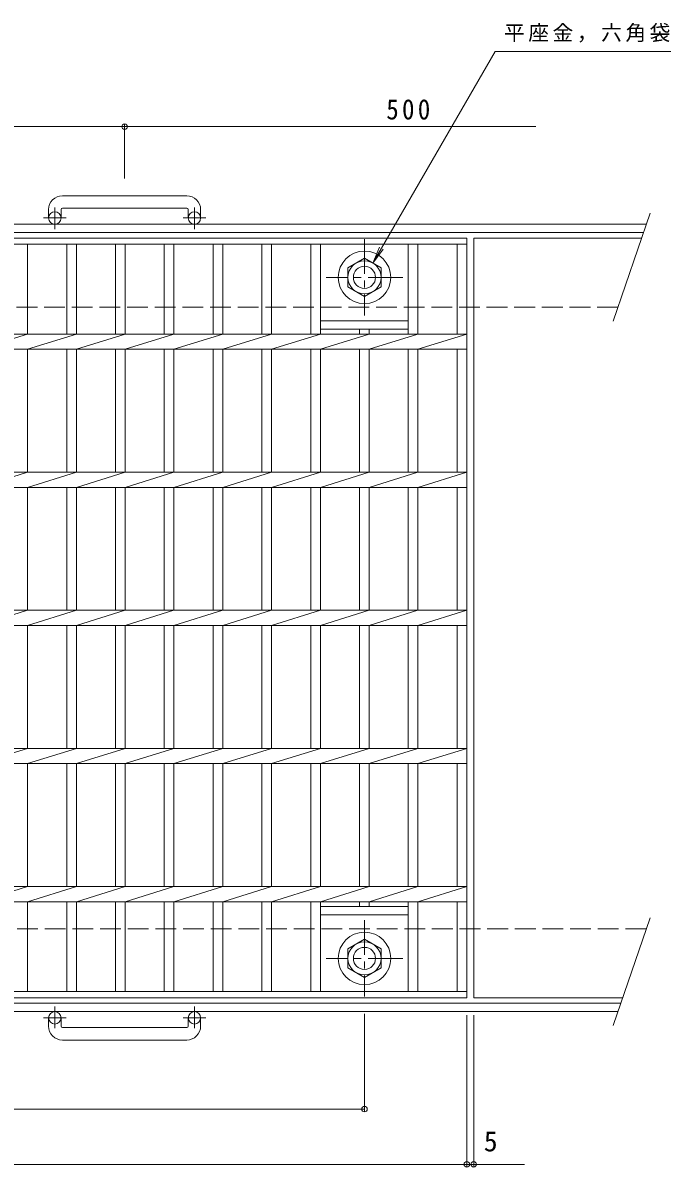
# Model space of a CAD drawing. Units: millimetres, scale not verified. Extents: x -929 to 924, y -686 to 664.
# Drawn here: x -184 to 278, y -227 to 602 of the extents above; entities that cross this region are included whole.
import ezdxf
from ezdxf.enums import TextEntityAlignment as Align

# ---------------------------------------------------------------- set-up
doc = ezdxf.new("R2010")
doc.units = ezdxf.units.MM
doc.header["$LTSCALE"] = 5
doc.header["$PDMODE"] = 32
doc.header["$PDSIZE"] = 4
doc.linetypes.add('CHAIN1', pattern=[8, 5, -1, 1, -1])
doc.linetypes.add('DASHED3', pattern=[4, 3, -1])
for name, color, linetype, lineweight in [('0-1_躯体', 2, 'Continuous', 9), ('0-2_仕上', 3, 'Continuous', 9), ('0-4_その他', 7, 'Continuous', 9), ('0-5_寸法', 7, 'Continuous', 9)]:
    doc.layers.add(name, color=color, linetype=linetype, lineweight=lineweight)
doc.styles.add('ＭＳ ゴシック', font='')
doc.styles.get('ＭＳ ゴシック').set_extended_font_data('MS Gothic')

msp = doc.modelspace()

# ---------------------------------------------------------------- linework, layer by layer
at = {"layer": '0-1_躯体'}
for p, q in [((-65.846, 476.419), (-155.846, 476.419)), ((-165.846, 466.419), (-165.846, 460.319)), ((-156.846, 466.419), (-156.846, 460.319)), ((-155.846, 467.419), (-65.846, 467.419)), ((-64.846, 466.419), (-64.846, 460.319)), ((-55.846, 466.419), (-55.846, 460.319)), ((266.483, 455.819), (-860.846, 455.819)), ((269.194, 463.773), (242.591, 385.735)), ((264.437, 449.819), (-860.846, 449.819)), ((269.194, -46.228), (242.591, -124.265)), ((248.074, -108.181), (-860.846, -108.181)), ((246.028, -114.181), (-860.846, -114.181)), ((-165.846, -124.782), (-165.846, -118.682)), ((-156.846, -124.782), (-156.846, -118.682)), ((-64.846, -124.782), (-64.846, -118.682)), ((-55.846, -124.782), (-55.846, -118.682)), ((-155.846, -125.782), (-65.846, -125.782)), ((-65.846, -134.782), (-155.846, -134.782))]:
    msp.add_line(p, q, dxfattribs=at)
at = {"layer": '0-1_躯体', "linetype": 'CHAIN1'}
for p, q in [((-161.346, 452.211), (-161.346, 467.809)), ((-60.346, 452.211), (-60.346, 467.809)), ((-153.183, 460.319), (-169.59, 460.319)), ((-52.183, 460.319), (-68.59, 460.319)), ((62.655, 444.956), (62.655, 389.682)), ((90.291, 417.319), (35.018, 417.319)), ((62.655, -48.045), (62.655, -103.318)), ((90.291, -75.681), (35.018, -75.681)), ((-161.346, -110.574), (-161.346, -126.172)), ((-60.346, -110.574), (-60.346, -126.172)), ((-153.183, -118.682), (-169.59, -118.682)), ((-52.183, -118.682), (-68.59, -118.682))]:
    msp.add_line(p, q, dxfattribs=at)
at = {"layer": '0-1_躯体', "linetype": 'DASHED3'}
for p, q in [((246.028, 395.819), (-860.846, 395.819)), ((266.483, -54.182), (-860.846, -54.182))]:
    msp.add_line(p, q, dxfattribs=at)
at = {"layer": '0-1_躯体'}
for points in [[(74.655, 424.246), (74.655, 410.391), (62.655, 403.462), (50.655, 410.391), (50.655, 424.246), (62.655, 431.175)], [(74.655, -82.609), (74.655, -68.753), (62.655, -61.824), (50.655, -68.753), (50.655, -82.609), (62.655, -89.538)]]:
    msp.add_lwpolyline(points, close=True, dxfattribs=at)
for centre, radius in [((-161.346, 460.319), 4.5), ((-60.346, 460.319), 4.5), ((62.655, 417.319), 19), ((62.655, 417.319), 12), ((62.655, 417.319), 8), ((62.655, -75.681), 19), ((62.655, -75.681), 12), ((62.655, -75.681), 8), ((-161.346, -118.682), 4.5), ((-60.346, -118.682), 4.5)]:
    msp.add_circle(centre, radius, dxfattribs=at)
for centre, radius, start, end in [((-155.846, 466.419), 10, 90, 180), ((-65.846, 466.419), 10, 0, 90), ((-155.846, 466.419), 1, 90, 180), ((-65.846, 466.419), 1, 0, 90), ((-155.846, -124.782), 10, 180, 270), ((-155.846, -124.782), 1, 180, 270), ((-65.846, -124.782), 10, 270, 0), ((-65.846, -124.782), 1, 270, 0)]:
    msp.add_arc(centre, radius, start, end, dxfattribs=at)
at = {"layer": '0-2_仕上'}
for p, q in [((-858.346, 445.819), (136.655, 445.819)), ((-858.346, 441.319), (136.655, 441.319)), ((-181.045, 441.319), (-181.045, 376.319)), ((-152.746, 441.319), (-152.746, 376.319)), ((-145.746, 441.319), (-145.746, 376.319)), ((-117.446, 441.319), (-117.446, 376.319)), ((-110.446, 441.319), (-110.446, 376.319)), ((-82.146, 441.319), (-82.146, 376.319)), ((-75.145, 441.319), (-75.145, 376.319)), ((-46.846, 441.319), (-46.846, 376.319)), ((-39.846, 441.319), (-39.846, 376.319)), ((-11.546, 441.319), (-11.546, 376.319)), ((-4.545, 441.319), (-4.545, 376.319)), ((23.755, 441.319), (23.755, 376.319)), ((30.755, 441.319), (30.755, 376.319)), ((94.354, 441.319), (94.354, 376.319)), ((101.355, 441.319), (101.355, 376.319)), ((129.654, 441.319), (129.654, 376.319)), ((136.655, 445.819), (136.655, -104.181)), ((141.655, 445.819), (263.074, 445.819)), ((141.655, 445.819), (141.655, -104.181)), ((30.755, 385.819), (94.354, 385.819)), ((-858.346, 376.319), (136.655, 376.319)), ((-216.346, 365.319), (-181.046, 376.319)), ((-181.046, 365.319), (-145.746, 376.319)), ((-145.746, 365.319), (-110.446, 376.319)), ((-110.446, 365.319), (-75.146, 376.319)), ((-75.146, 365.319), (-39.846, 376.319)), ((-39.846, 365.319), (-4.546, 376.319)), ((-4.546, 365.319), (30.754, 376.319)), ((30.755, 379.819), (94.354, 379.819)), ((30.755, 365.319), (66.054, 376.319)), ((59.054, 379.819), (59.054, 376.319)), ((66.054, 379.819), (66.054, 376.319)), ((66.054, 365.319), (101.355, 376.319)), ((101.354, 365.319), (136.654, 376.319)), ((-858.346, 365.319), (136.655, 365.319)), ((-181.045, 365.319), (-181.045, 276.319)), ((-152.746, 365.319), (-152.746, 276.319)), ((-145.746, 365.319), (-145.746, 276.319)), ((-117.446, 365.319), (-117.446, 276.319)), ((-110.446, 365.319), (-110.446, 276.319)), ((-82.146, 365.319), (-82.146, 276.319)), ((-75.145, 365.319), (-75.145, 276.319)), ((-46.846, 365.319), (-46.846, 276.319)), ((-39.846, 365.319), (-39.846, 276.319)), ((-11.546, 365.319), (-11.546, 276.319)), ((-4.545, 365.319), (-4.545, 276.319)), ((23.755, 365.319), (23.755, 276.319)), ((30.755, 365.319), (30.755, 276.319)), ((59.054, 365.319), (59.054, 276.319)), ((66.054, 365.319), (66.054, 276.319)), ((94.354, 365.319), (94.354, 276.319)), ((101.355, 365.319), (101.355, 276.319)), ((129.654, 365.319), (129.654, 276.319)), ((-858.346, 276.319), (136.655, 276.319)), ((-216.346, 265.319), (-181.046, 276.319)), ((-181.046, 265.319), (-145.746, 276.319)), ((-145.746, 265.319), (-110.446, 276.319)), ((-110.446, 265.319), (-75.146, 276.319)), ((-75.146, 265.319), (-39.846, 276.319)), ((-39.846, 265.319), (-4.546, 276.319)), ((-4.546, 265.319), (30.754, 276.319)), ((30.754, 265.319), (66.054, 276.319)), ((66.054, 265.319), (101.354, 276.319)), ((101.354, 265.319), (136.654, 276.319)), ((-858.346, 265.319), (136.655, 265.319)), ((-181.045, 265.319), (-181.045, 176.319)), ((-152.746, 265.319), (-152.746, 176.319)), ((-145.746, 265.319), (-145.746, 176.319)), ((-117.446, 265.319), (-117.446, 176.319)), ((-110.446, 265.319), (-110.446, 176.319)), ((-82.146, 265.319), (-82.146, 176.319)), ((-75.145, 265.319), (-75.145, 176.319)), ((-46.846, 265.319), (-46.846, 176.319)), ((-39.846, 265.319), (-39.846, 176.319)), ((-11.546, 265.319), (-11.546, 176.319)), ((-4.545, 265.319), (-4.545, 176.319)), ((23.755, 265.319), (23.755, 176.319)), ((30.755, 265.319), (30.755, 176.319)), ((59.054, 265.319), (59.054, 176.319)), ((66.054, 265.319), (66.054, 176.319)), ((94.354, 265.319), (94.354, 176.319)), ((101.355, 265.319), (101.355, 176.319)), ((129.654, 265.319), (129.654, 176.319)), ((-858.346, 176.319), (136.655, 176.319)), ((-216.346, 165.319), (-181.046, 176.319)), ((-181.046, 165.319), (-145.746, 176.319)), ((-145.746, 165.319), (-110.446, 176.319)), ((-110.446, 165.319), (-75.146, 176.319)), ((-75.146, 165.319), (-39.846, 176.319)), ((-39.846, 165.319), (-4.546, 176.319)), ((-4.546, 165.319), (30.754, 176.319)), ((30.754, 165.319), (66.054, 176.319)), ((66.054, 165.319), (101.354, 176.319)), ((101.354, 165.319), (136.654, 176.319)), ((-858.346, 165.319), (136.655, 165.319)), ((-181.045, 165.319), (-181.045, 76.319)), ((-152.746, 165.319), (-152.746, 76.319)), ((-145.746, 165.319), (-145.746, 76.319)), ((-117.446, 165.319), (-117.446, 76.319)), ((-110.446, 165.319), (-110.446, 76.319)), ((-82.146, 165.319), (-82.146, 76.319)), ((-75.145, 165.319), (-75.145, 76.319)), ((-46.846, 165.319), (-46.846, 76.319)), ((-39.846, 165.319), (-39.846, 76.319)), ((-11.546, 165.319), (-11.546, 76.319)), ((-4.545, 165.319), (-4.545, 76.319)), ((23.755, 165.319), (23.755, 76.319)), ((30.755, 165.319), (30.755, 76.319)), ((59.054, 165.319), (59.054, 76.319)), ((66.054, 165.319), (66.054, 76.319)), ((94.354, 165.319), (94.354, 76.319)), ((101.355, 165.319), (101.355, 76.319)), ((129.654, 165.319), (129.654, 76.319)), ((-858.346, 76.319), (136.655, 76.319)), ((-216.346, 65.319), (-181.046, 76.319)), ((-181.046, 65.319), (-145.746, 76.319)), ((-145.746, 65.319), (-110.446, 76.319)), ((-110.446, 65.319), (-75.146, 76.319)), ((-75.146, 65.319), (-39.846, 76.319)), ((-39.846, 65.319), (-4.546, 76.319)), ((-4.546, 65.319), (30.754, 76.319)), ((30.754, 65.319), (66.054, 76.319)), ((66.054, 65.319), (101.354, 76.319)), ((101.354, 65.319), (136.654, 76.319)), ((-858.346, 65.319), (136.655, 65.319)), ((-181.045, 65.319), (-181.045, -23.681)), ((-152.746, 65.319), (-152.746, -23.681)), ((-145.746, 65.319), (-145.746, -23.681)), ((-117.446, 65.319), (-117.446, -23.681)), ((-110.446, 65.319), (-110.446, -23.681)), ((-82.146, 65.319), (-82.146, -23.681)), ((-75.145, 65.319), (-75.145, -23.681)), ((-46.846, 65.319), (-46.846, -23.681)), ((-39.846, 65.319), (-39.846, -23.681)), ((-11.546, 65.319), (-11.546, -23.681)), ((-4.545, 65.319), (-4.545, -23.681)), ((23.755, 65.319), (23.755, -23.681)), ((30.755, 65.319), (30.755, -23.681)), ((59.054, 65.319), (59.054, -23.681)), ((66.054, 65.319), (66.054, -23.681)), ((94.354, 65.319), (94.354, -23.681)), ((101.355, 65.319), (101.355, -23.681)), ((129.654, 65.319), (129.654, -23.681)), ((-858.346, -23.681), (136.655, -23.681)), ((-216.346, -34.681), (-181.046, -23.681)), ((-181.046, -34.681), (-145.746, -23.681)), ((-145.746, -34.681), (-110.446, -23.681)), ((-110.446, -34.681), (-75.146, -23.681)), ((-75.146, -34.681), (-39.846, -23.681)), ((-39.846, -34.681), (-4.546, -23.681)), ((-4.546, -34.681), (30.754, -23.681)), ((30.755, -34.681), (66.054, -23.681)), ((66.054, -34.681), (101.355, -23.681)), ((101.354, -34.681), (136.654, -23.681)), ((-858.346, -34.681), (136.655, -34.681)), ((-181.045, -34.681), (-181.045, -99.681)), ((-152.746, -34.681), (-152.746, -99.681)), ((-145.746, -34.681), (-145.746, -99.681)), ((-117.446, -34.681), (-117.446, -99.681)), ((-110.446, -34.681), (-110.446, -99.681)), ((-82.146, -34.681), (-82.146, -99.681)), ((-75.145, -34.681), (-75.145, -99.681)), ((-46.846, -34.681), (-46.846, -99.681)), ((-39.846, -34.681), (-39.846, -99.681)), ((-11.546, -34.681), (-11.546, -99.681)), ((-4.545, -34.681), (-4.545, -99.681)), ((23.755, -34.681), (23.755, -99.681)), ((30.755, -34.681), (30.755, -99.681)), ((94.354, -38.181), (30.755, -38.181)), ((59.054, -34.681), (59.054, -38.181)), ((66.054, -34.681), (66.054, -38.181)), ((94.354, -34.681), (94.354, -99.681)), ((101.355, -34.681), (101.355, -99.681)), ((129.654, -34.681), (129.654, -99.681)), ((94.354, -44.181), (30.755, -44.181)), ((136.655, -99.681), (-858.346, -99.681)), ((136.655, -104.181), (-858.346, -104.181)), ((141.655, -104.181), (249.438, -104.181))]:
    msp.add_line(p, q, dxfattribs=at)
at = {"layer": '0-4_その他'}
for p, q in [((-860.846, 526.419), (186.654, 526.419)), ((-110.846, 488.919), (-110.846, 527.919)), ((62.655, -115.818), (62.655, -186.282)), ((136.655, -116.681), (136.655, -226.282)), ((141.655, -116.681), (141.655, -226.282)), ((-860.846, -184.782), (62.655, -184.782)), ((-901.922, -224.782), (178.437, -224.782))]:
    msp.add_line(p, q, dxfattribs=at)
for p in [(-110.846, 526.419), (62.655, -184.782), (136.655, -224.782), (141.655, -224.782)]:
    msp.add_point(p, dxfattribs=at)
at = {"layer": '0-5_寸法'}
for q in [(73.438, 439.259), (76.264, 437.628)]:
    msp.add_line((68.655, 427.711), q, dxfattribs=at)
msp.add_lwpolyline([(68.655, 427.711), (157.064, 580.84), (357.294, 580.84)], dxfattribs=at)

# ---------------------------------------------------------------- texts
at = {"layer": '0-4_その他', "color": 2, "style": 'ＭＳ ゴシック'}
msp.add_text('5', height=14.66, dxfattribs=at).set_placement((148.975, -219.782), align=Align.BOTTOM_LEFT)
at = {"layer": '0-4_その他', "color": 2, "insert": (78.432, 531.419), "char_height": 14.66, "attachment_point": 7, "style": 'ＭＳ ゴシック'}
msp.add_mtext('\\T1.27;\\W0.9;500', dxfattribs=at)
at = {"layer": '0-5_寸法', "insert": (163.576, 587.293), "char_height": 11, "attachment_point": 7, "style": 'ＭＳ ゴシック'}
msp.add_mtext('\\T1.17;平座金，六角袋Ｕナット', dxfattribs=at)

doc.saveas('drawing.dxf')
